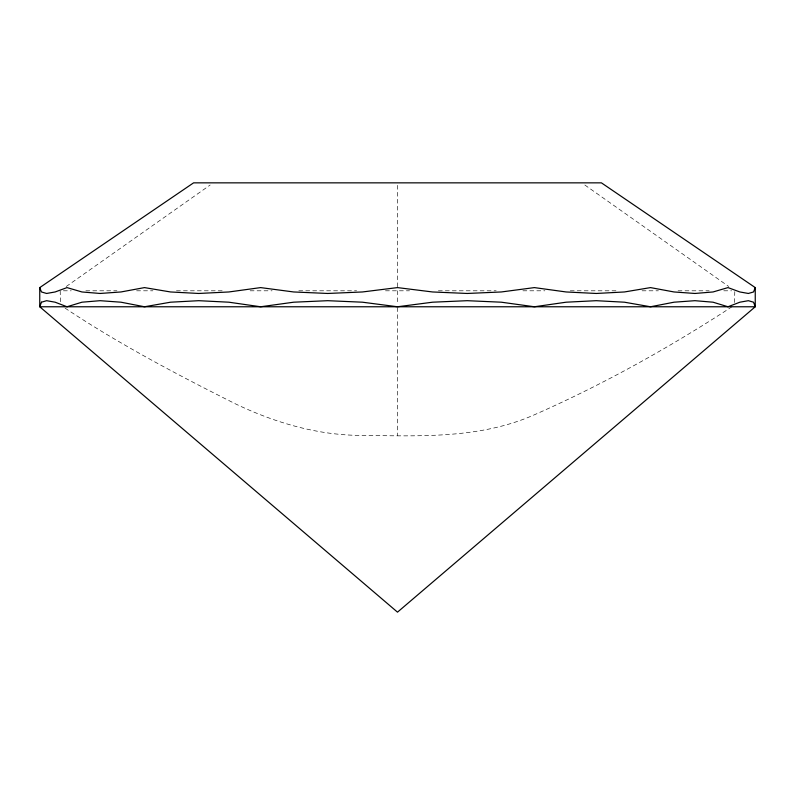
<?xml version="1.0" encoding="UTF-8"?>
<svg xmlns="http://www.w3.org/2000/svg" width="795" height="795" viewBox="0 0 795 795"><rect width="100%" height="100%" fill="white"/><g stroke="black" fill="none" stroke-linecap="round" stroke-linejoin="round"><path stroke-width="0.6" stroke-dasharray="3.98 2.98" d="M60.172 290.801L60.519 302.527M734.481 302.527L734.828 290.801M732.115 306.661C669.38 347.624 603.226 384.432 534.568 414.702C480.657 438.711 420.605 436.147 363.017 435.392C318.656 435.62 275.467 422.95 235.698 403.979C176.679 374.356 117.74 343.41 62.885 306.661M66.253 286.508L210.178 184.996M63.381 290.801L71.232 290.801M85.84 290.801L116.964 290.801M136.581 290.801L152.948 290.801M176.45 290.801L224.756 290.801M250.097 290.801L272.119 290.801M298.791 290.801L356.647 290.801M385.456 290.801L409.544 290.801M438.353 290.801L496.209 290.801M522.881 290.801L544.903 290.801M570.244 290.801L618.55 290.801M642.052 290.801L658.419 290.801M678.036 290.801L709.16 290.801M723.768 290.801L731.619 290.801M584.822 184.996L728.747 286.508M397.5 185.334L397.5 288.317M397.5 290.801L397.5 304.684M397.5 307.675L397.5 435.511"/><path stroke-width="1.19" d="M755.25 287.601L753.531 291.964L748.383 293.464L739.867 291.964L727.991 287.601L713.035 291.964L694.929 293.464L674.041 291.964L650.499 287.601L624.453 291.964L596.27 293.464L566.139 291.964L534.379 287.601L501.317 291.964L467.261 293.464L432.559 291.964L397.5 287.601L362.441 291.964L327.739 293.464L293.683 291.964L260.621 287.601L228.861 291.964L198.73 293.464L170.537 291.964L144.501 287.601L120.959 291.964L100.071 293.464L81.965 291.964L67.009 287.601L55.133 291.964L46.617 293.464L41.469 291.964L39.75 287.601L193.583 182.85L601.418 182.85L755.25 287.601L755.25 306.771L397.5 612.15L39.75 306.771L39.75 287.601M41.469 302.199L39.75 306.771L755.25 306.771L753.531 302.199L748.383 300.689L739.867 302.199L727.991 306.771L713.035 302.199L694.929 300.689L674.041 302.199L650.499 306.771L624.453 302.199L596.27 300.689L566.139 302.199L534.379 306.771L501.317 302.199L467.261 300.689L432.559 302.199L397.5 306.771L362.441 302.199L327.739 300.689L293.683 302.199L260.621 306.771L228.861 302.199L198.73 300.689L170.537 302.199L144.501 306.771L120.959 302.199L100.071 300.689L81.965 302.199L67.009 306.771L55.133 302.199L46.617 300.689L41.469 302.199"/></g></svg>
